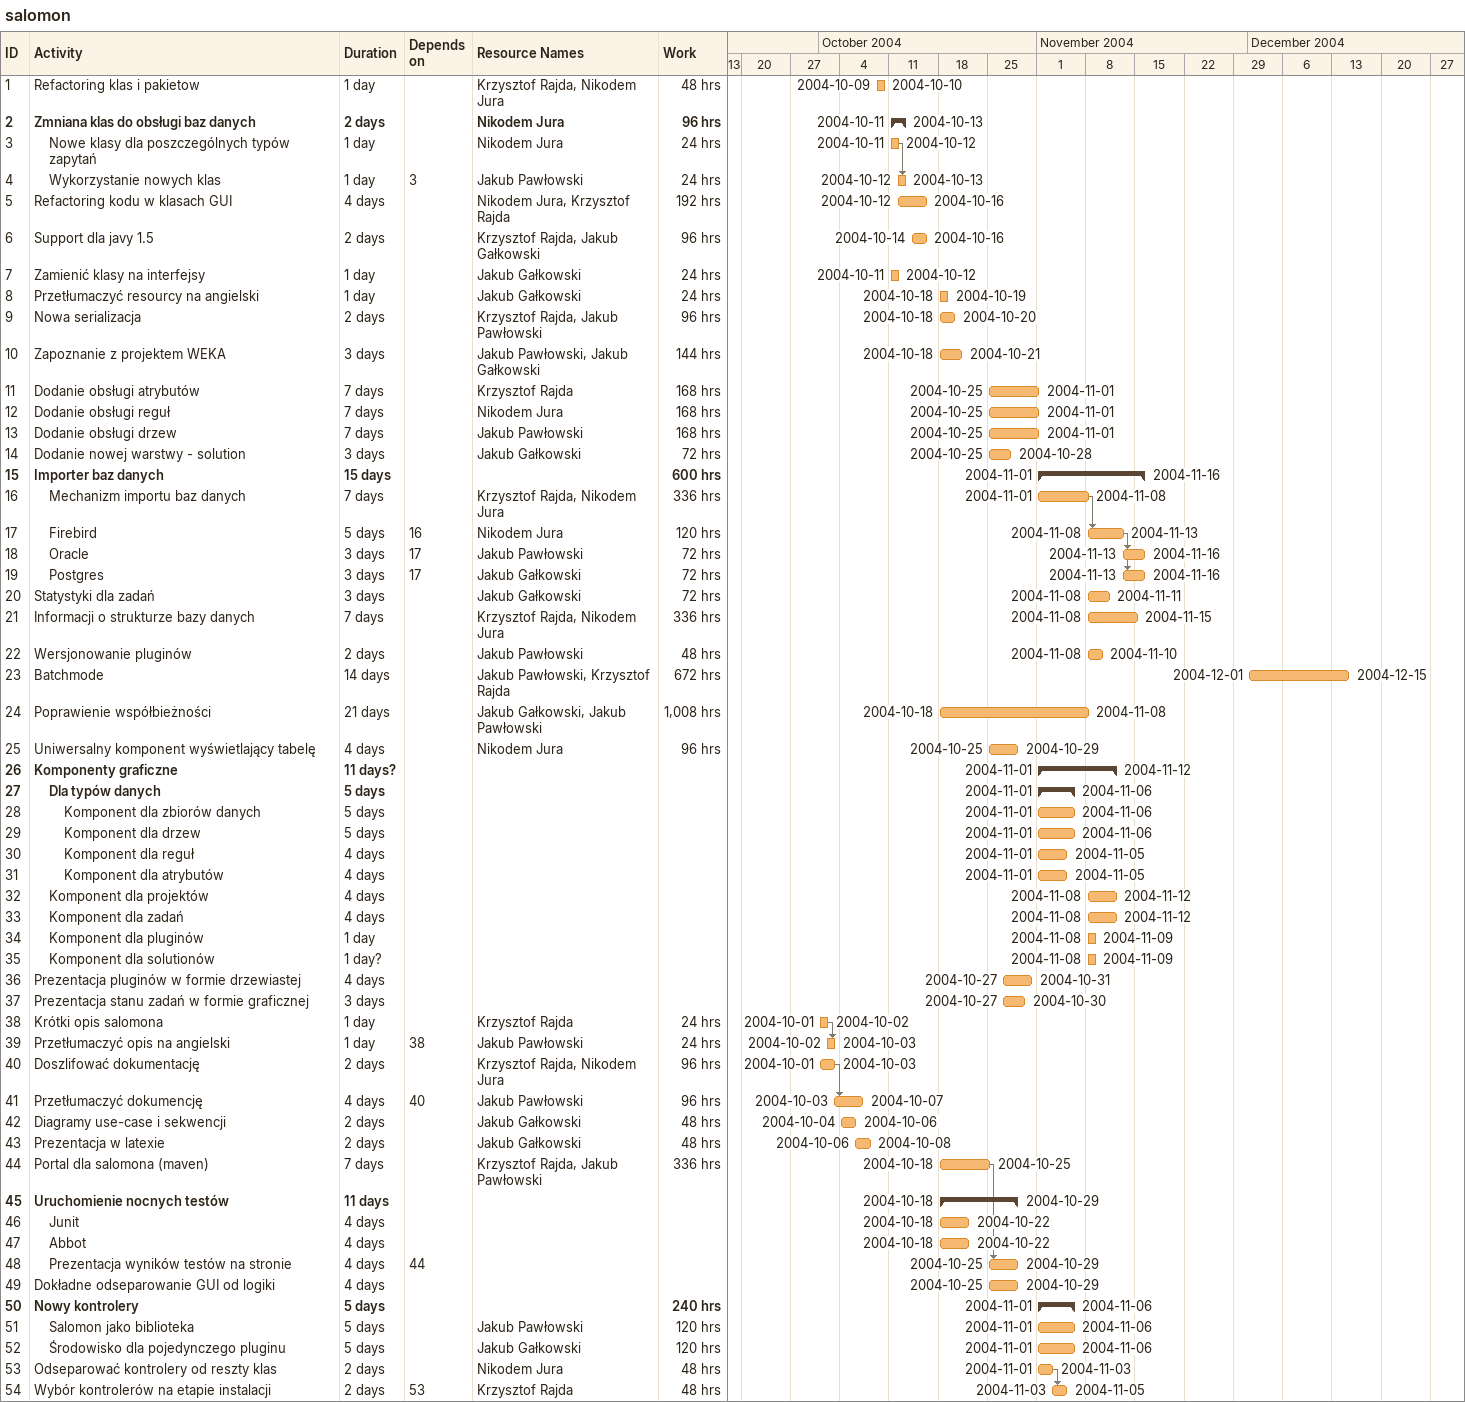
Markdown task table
salomon

| ID | Level | Task | Duration | Start | Finish | Predecessors | Resources | Work (h) |
|---|---|---|---|---|---|---|---|---|
| 1 | 1 | Refactoring klas i pakietow | 1d | 2004-10-09 | 2004-10-10 |  | Krzysztof Rajda, Nikodem Jura | 48 |
| 2 | 1 | **Zmniana klas do obsługi baz danych** | 2d | 2004-10-11 | 2004-10-13 |  | Nikodem Jura | 96 |
| 3 | 2 | Nowe klasy dla poszczególnych typów zapytań | 1d | 2004-10-11 | 2004-10-12 |  | Nikodem Jura | 24 |
| 4 | 2 | Wykorzystanie nowych klas | 1d | 2004-10-12 | 2004-10-13 | 3 | Jakub Pawłowski | 24 |
| 5 | 1 | Refactoring kodu w klasach GUI | 4d | 2004-10-12 | 2004-10-16 |  | Nikodem Jura, Krzysztof Rajda | 192 |
| 6 | 1 | Support dla javy 1.5 | 2d | 2004-10-14 | 2004-10-16 |  | Krzysztof Rajda, Jakub Gałkowski | 96 |
| 7 | 1 | Zamienić klasy na interfejsy | 1d | 2004-10-11 | 2004-10-12 |  | Jakub Gałkowski | 24 |
| 8 | 1 | Przetłumaczyć resourcy na angielski | 1d | 2004-10-18 | 2004-10-19 |  | Jakub Gałkowski | 24 |
| 9 | 1 | Nowa serializacja | 2d | 2004-10-18 | 2004-10-20 |  | Krzysztof Rajda, Jakub Pawłowski | 96 |
| 10 | 1 | Zapoznanie z projektem WEKA | 3d | 2004-10-18 | 2004-10-21 |  | Jakub Pawłowski, Jakub Gałkowski | 144 |
| 11 | 1 | Dodanie obsługi atrybutów | 7d | 2004-10-25 | 2004-11-01 |  | Krzysztof Rajda | 168 |
| 12 | 1 | Dodanie obsługi reguł | 7d | 2004-10-25 | 2004-11-01 |  | Nikodem Jura | 168 |
| 13 | 1 | Dodanie obsługi drzew | 7d | 2004-10-25 | 2004-11-01 |  | Jakub Pawłowski | 168 |
| 14 | 1 | Dodanie nowej warstwy - solution | 3d | 2004-10-25 | 2004-10-28 |  | Jakub Gałkowski | 72 |
| 15 | 1 | **Importer baz danych** | 15d | 2004-11-01 | 2004-11-16 |  |  | 600 |
| 16 | 2 | Mechanizm importu baz danych | 7d | 2004-11-01 | 2004-11-08 |  | Krzysztof Rajda, Nikodem Jura | 336 |
| 17 | 2 | Firebird | 5d | 2004-11-08 | 2004-11-13 | 16 | Nikodem Jura | 120 |
| 18 | 2 | Oracle | 3d | 2004-11-13 | 2004-11-16 | 17 | Jakub Pawłowski | 72 |
| 19 | 2 | Postgres | 3d | 2004-11-13 | 2004-11-16 | 17 | Jakub Gałkowski | 72 |
| 20 | 1 | Statystyki dla zadań | 3d | 2004-11-08 | 2004-11-11 |  | Jakub Gałkowski | 72 |
| 21 | 1 | Informacji o strukturze bazy danych | 7d | 2004-11-08 | 2004-11-15 |  | Krzysztof Rajda, Nikodem Jura | 336 |
| 22 | 1 | Wersjonowanie pluginów | 2d | 2004-11-08 | 2004-11-10 |  | Jakub Pawłowski | 48 |
| 23 | 1 | Batchmode | 14d | 2004-12-01 | 2004-12-15 |  | Jakub Pawłowski, Krzysztof Rajda | 672 |
| 24 | 1 | Poprawienie współbieżności | 21d | 2004-10-18 | 2004-11-08 |  | Jakub Gałkowski, Jakub Pawłowski | 1008 |
| 25 | 1 | Uniwersalny komponent wyświetlający tabelę | 4d | 2004-10-25 | 2004-10-29 |  | Nikodem Jura | 96 |
| 26 | 1 | **Komponenty graficzne** | 11d? | 2004-11-01 | 2004-11-12 |  |  |  |
| 27 | 2 | **Dla typów danych** | 5d | 2004-11-01 | 2004-11-06 |  |  |  |
| 28 | 3 | Komponent dla zbiorów danych | 5d | 2004-11-01 | 2004-11-06 |  |  |  |
| 29 | 3 | Komponent dla drzew | 5d | 2004-11-01 | 2004-11-06 |  |  |  |
| 30 | 3 | Komponent dla reguł | 4d | 2004-11-01 | 2004-11-05 |  |  |  |
| 31 | 3 | Komponent dla atrybutów | 4d | 2004-11-01 | 2004-11-05 |  |  |  |
| 32 | 2 | Komponent dla projektów | 4d | 2004-11-08 | 2004-11-12 |  |  |  |
| 33 | 2 | Komponent dla zadań | 4d | 2004-11-08 | 2004-11-12 |  |  |  |
| 34 | 2 | Komponent dla pluginów | 1d | 2004-11-08 | 2004-11-09 |  |  |  |
| 35 | 2 | Komponent dla solutionów | 1d? | 2004-11-08 | 2004-11-09 |  |  |  |
| 36 | 1 | Prezentacja pluginów w formie drzewiastej | 4d | 2004-10-27 | 2004-10-31 |  |  |  |
| 37 | 1 | Prezentacja stanu zadań w formie graficznej | 3d | 2004-10-27 | 2004-10-30 |  |  |  |
| 38 | 1 | Krótki opis salomona | 1d | 2004-10-01 | 2004-10-02 |  | Krzysztof Rajda | 24 |
| 39 | 1 | Przetłumaczyć opis na angielski | 1d | 2004-10-02 | 2004-10-03 | 38 | Jakub Pawłowski | 24 |
| 40 | 1 | Doszlifować dokumentację | 2d | 2004-10-01 | 2004-10-03 |  | Krzysztof Rajda, Nikodem Jura | 96 |
| 41 | 1 | Przetłumaczyć dokumencję | 4d | 2004-10-03 | 2004-10-07 | 40 | Jakub Pawłowski | 96 |
| 42 | 1 | Diagramy use-case i sekwencji | 2d | 2004-10-04 | 2004-10-06 |  | Jakub Gałkowski | 48 |
| 43 | 1 | Prezentacja w latexie | 2d | 2004-10-06 | 2004-10-08 |  | Jakub Gałkowski | 48 |
| 44 | 1 | Portal dla salomona (maven) | 7d | 2004-10-18 | 2004-10-25 |  | Krzysztof Rajda, Jakub Pawłowski | 336 |
| 45 | 1 | **Uruchomienie nocnych testów** | 11d | 2004-10-18 | 2004-10-29 |  |  |  |
| 46 | 2 | Junit | 4d | 2004-10-18 | 2004-10-22 |  |  |  |
| 47 | 2 | Abbot | 4d | 2004-10-18 | 2004-10-22 |  |  |  |
| 48 | 2 | Prezentacja wyników testów na stronie | 4d | 2004-10-25 | 2004-10-29 | 44 |  |  |
| 49 | 1 | Dokładne odseparowanie GUI od logiki | 4d | 2004-10-25 | 2004-10-29 |  |  |  |
| 50 | 1 | **Nowy kontrolery** | 5d | 2004-11-01 | 2004-11-06 |  |  | 240 |
| 51 | 2 | Salomon jako biblioteka | 5d | 2004-11-01 | 2004-11-06 |  | Jakub Pawłowski | 120 |
| 52 | 2 | Środowisko dla pojedynczego pluginu | 5d | 2004-11-01 | 2004-11-06 |  | Jakub Gałkowski | 120 |
| 53 | 1 | Odseparować kontrolery od reszty klas | 2d | 2004-11-01 | 2004-11-03 |  | Nikodem Jura | 48 |
| 54 | 1 | Wybór kontrolerów na etapie instalacji | 2d | 2004-11-03 | 2004-11-05 | 53 | Krzysztof Rajda | 48 |
